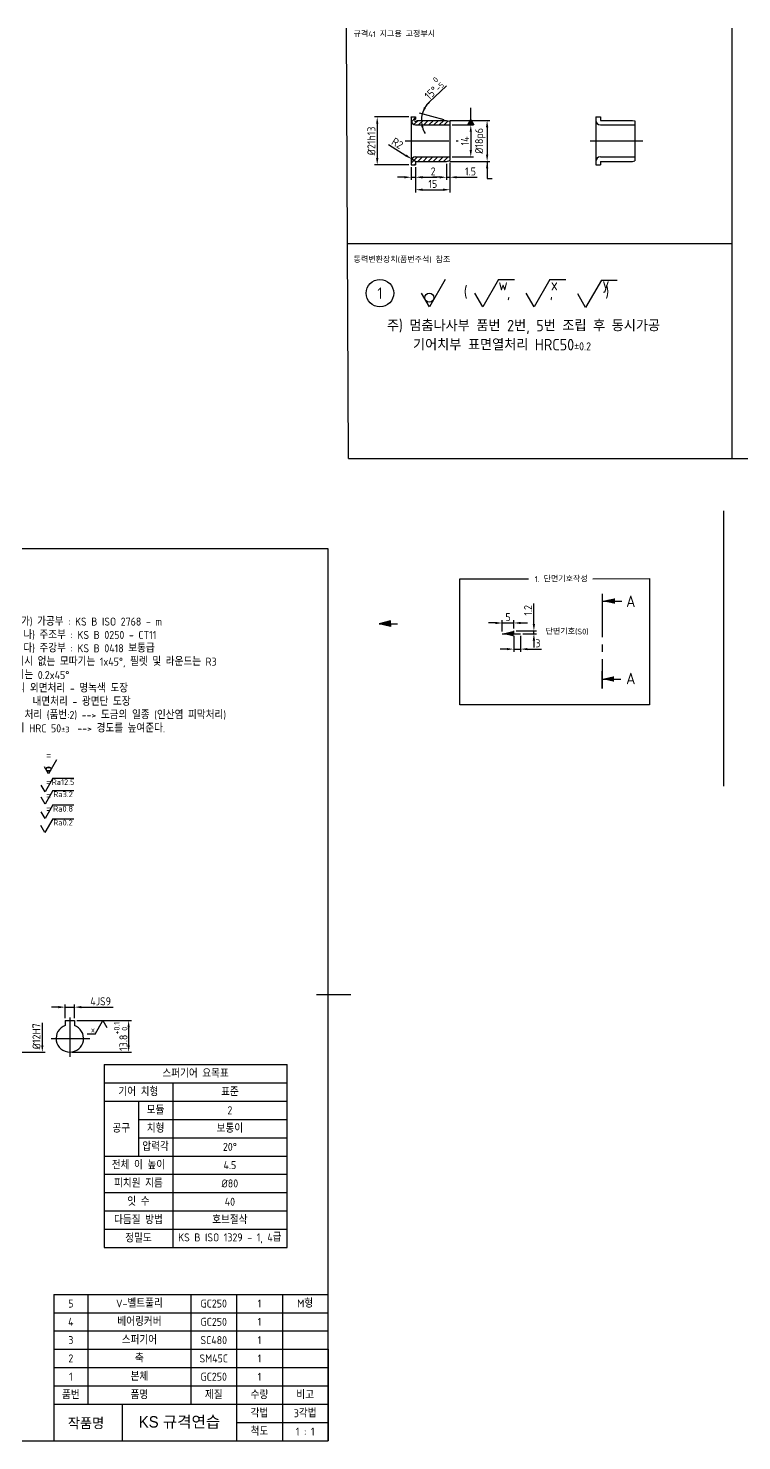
# Model space of a CAD drawing. Header units: millimetres. Extents: x 0 to 10991, y 0 to 768.
# Drawn here: x 453 to 765, y 10 to 628 of the extents above; entities that cross this region are included whole.
import ezdxf

# ---------------------------------------------------------------- set-up
doc = ezdxf.new("R2010")
doc.units = ezdxf.units.MM
doc.linetypes.add('CENTER2', pattern=[28.575, 19.05, -3.175, 3.175, -3.175])
for name, color, linetype in [('가는실선', 7, 'Continuous'), ('문자', 2, 'Continuous'), ('외형선', 3, 'Continuous'), ('윤곽선', 4, 'Continuous'), ('중심선', 7, 'CENTER2')]:
    doc.layers.add(name, color=color, linetype=linetype)
doc.styles.get("Standard").update_dxf_attribs({"font": 'isocp.shx', "bigfont": 'whgtxt.shx'})
doc.dimstyles.new('ISO-25', dxfattribs={"dimtxt": 3.5, "dimasz": 3, "dimexe": 1.2, "dimexo": 1, "dimgap": 0.8, "dimtad": 1, "dimdec": 3, "dimdsep": 46, "dimtxsty": 'Standard', "dimcen": 0, "dimclrd": 7, "dimclre": 7, "dimclrt": 2, "dimadec": 0, "dimazin": 2, "dimtfac": 1, "dimtdec": 3, "dimtmove": 0, "dimatfit": 3, "dimfxl": 0, "dimlwd": -1, "dimlwe": -1, "dimarcsym": 0})

# ---------------------------------------------------------------- blocks, each defined once
blk = doc.blocks.new('*D1')
at = {"layer": 'Defpoints', "color": 0}
for p in [(665.2, 367.61), (660.2, 362.93), (665.2, 364.13)]:
    blk.add_point(p, dxfattribs=at)
at = {"layer": '외형선', "color": 7}
for p, q in [((657.2, 367.61), (654.2, 367.61)), ((660.2, 363.93), (660.2, 368.81)), ((660.2, 367.61), (665.2, 367.61)), ((665.2, 365.13), (665.2, 368.81)), ((668.2, 367.61), (671.2, 367.61))]:
    blk.add_line(p, q, dxfattribs=at)
for points in [[(657.2, 368.11), (657.2, 367.11), (660.2, 367.61)], [(668.2, 368.11), (668.2, 367.11), (665.2, 367.61)]]:
    blk.add_solid(points, dxfattribs=at)
at = {"layer": '외형선', "color": 2, "insert": (662.7, 370.16), "char_height": 3.5, "attachment_point": 5}
blk.add_mtext('5', dxfattribs=at)
blk = doc.blocks.new('*D2')
at = {"layer": 'Defpoints', "color": 0}
for p in [(665.2, 364.13), (668.2, 362.93), (674.01, 364.13)]:
    blk.add_point(p, dxfattribs=at)
at = {"layer": '외형선', "color": 7}
for p, q in [((674.01, 367.13), (674.01, 376.14)), ((666.2, 364.13), (675.21, 364.13)), ((669.2, 362.93), (675.21, 362.93)), ((674.01, 362.93), (674.01, 364.13)), ((674.01, 359.93), (674.01, 356.93))]:
    blk.add_line(p, q, dxfattribs=at)
for points in [[(673.51, 367.13), (674.51, 367.13), (674.01, 364.13)], [(673.51, 359.93), (674.51, 359.93), (674.01, 362.93)]]:
    blk.add_solid(points, dxfattribs=at)
at = {"layer": '외형선', "color": 2, "insert": (671.46, 373.14), "char_height": 3.5, "attachment_point": 5, "rotation": 90}
blk.add_mtext('1.2', dxfattribs=at)
blk = doc.blocks.new('*D3')
at = {"layer": 'Defpoints', "color": 0}
for p in [(665.2, 362.93), (668.2, 362.93), (668.2, 356.18)]:
    blk.add_point(p, dxfattribs=at)
at = {"layer": '외형선', "color": 7}
for p, q in [((665.2, 361.93), (665.2, 354.98)), ((668.2, 361.93), (668.2, 354.98)), ((662.2, 356.18), (659.2, 356.18)), ((665.2, 356.18), (668.2, 356.18)), ((671.2, 356.18), (677.34, 356.18))]:
    blk.add_line(p, q, dxfattribs=at)
for points in [[(662.2, 356.68), (662.2, 355.68), (665.2, 356.18)], [(671.2, 356.68), (671.2, 355.68), (668.2, 356.18)]]:
    blk.add_solid(points, dxfattribs=at)
at = {"layer": '외형선', "color": 2, "insert": (675.77, 358.73), "char_height": 3.5, "attachment_point": 5}
blk.add_mtext('3', dxfattribs=at)
blk = doc.blocks.new('*D205')
at = {"layer": 'Defpoints', "color": 0}
for p in [(473.06, 199.62), (469.06, 193.77), (473.06, 193.77)]:
    blk.add_point(p, dxfattribs=at)
at = {"layer": '외형선', "color": 7}
for p, q in [((466.06, 199.62), (463.06, 199.62)), ((469.06, 194.77), (469.06, 200.82)), ((469.06, 199.62), (473.06, 199.62)), ((473.06, 194.77), (473.06, 200.82)), ((476.06, 199.62), (490.01, 199.62))]:
    blk.add_line(p, q, dxfattribs=at)
for points in [[(466.06, 200.12), (466.06, 199.12), (469.06, 199.62)], [(476.06, 200.12), (476.06, 199.12), (473.06, 199.62)]]:
    blk.add_solid(points, dxfattribs=at)
at = {"layer": '외형선', "color": 2, "insert": (484.54, 202.17), "char_height": 3.5, "attachment_point": 5}
blk.add_mtext('4JS9', dxfattribs=at)
blk = doc.blocks.new('*D206')
at = {"layer": 'Defpoints', "color": 0}
for p in [(473.06, 193.77), (471.06, 179.97), (496.78, 179.97)]:
    blk.add_point(p, dxfattribs=at)
at = {"layer": '외형선', "color": 7}
for p, q in [((474.06, 193.77), (497.98, 193.77)), ((496.78, 190.77), (496.78, 182.97)), ((472.06, 179.97), (497.98, 179.97))]:
    blk.add_line(p, q, dxfattribs=at)
for points in [[(496.28, 190.77), (497.28, 190.77), (496.78, 193.77)], [(496.28, 182.97), (497.28, 182.97), (496.78, 179.97)]]:
    blk.add_solid(points, dxfattribs=at)
at = {"layer": '외형선', "color": 2, "insert": (493.3, 186.87), "char_height": 3.5, "attachment_point": 5, "rotation": 90}
blk.add_mtext('13.8{\\H0.7x;\\S+0.1^  0;}', dxfattribs=at)
blk = doc.blocks.new('*D326')
at = {"layer": 'Defpoints', "color": 0}
for p in [(620.3, 588.91), (605.49, 567.91), (620.3, 567.91)]:
    blk.add_point(p, dxfattribs=at)
at = {"layer": '외형선', "color": 7}
for p, q in [((619.3, 588.91), (604.29, 588.91)), ((605.49, 585.91), (605.49, 570.91)), ((619.3, 567.91), (604.29, 567.91))]:
    blk.add_line(p, q, dxfattribs=at)
for points in [[(604.99, 585.91), (605.99, 585.91), (605.49, 588.91)], [(604.99, 570.91), (605.99, 570.91), (605.49, 567.91)]]:
    blk.add_solid(points, dxfattribs=at)
at = {"layer": '외형선', "color": 2, "insert": (602.94, 578.41), "char_height": 3.5, "attachment_point": 5, "rotation": 90}
blk.add_mtext('%%C21h13', dxfattribs=at)
blk = doc.blocks.new('*D327')
at = {"layer": 'Defpoints', "color": 0}
for p in [(637.3, 585.41), (637.3, 571.41), (646.41, 571.41)]:
    blk.add_point(p, dxfattribs=at)
at = {"layer": '외형선', "color": 7}
for p, q in [((638.3, 585.41), (647.61, 585.41)), ((646.41, 582.41), (646.41, 574.41)), ((638.3, 571.41), (647.61, 571.41))]:
    blk.add_line(p, q, dxfattribs=at)
for points in [[(645.91, 582.41), (646.91, 582.41), (646.41, 585.41)], [(645.91, 574.41), (646.91, 574.41), (646.41, 571.41)]]:
    blk.add_solid(points, dxfattribs=at)
at = {"layer": '외형선', "color": 2, "insert": (643.86, 578.41), "char_height": 3.5, "attachment_point": 5, "rotation": 90}
blk.add_mtext('14', dxfattribs=at)
blk = doc.blocks.new('*D328')
at = {"layer": 'Defpoints', "color": 0}
for p in [(636.3, 587.41), (636.3, 569.41), (653.56, 569.41)]:
    blk.add_point(p, dxfattribs=at)
at = {"layer": '외형선', "color": 7}
for p, q in [((637.3, 587.41), (654.76, 587.41)), ((653.56, 584.41), (653.56, 572.41)), ((637.3, 569.41), (654.76, 569.41))]:
    blk.add_line(p, q, dxfattribs=at)
for points in [[(653.06, 584.41), (654.06, 584.41), (653.56, 587.41)], [(653.06, 572.41), (654.06, 572.41), (653.56, 569.41)]]:
    blk.add_solid(points, dxfattribs=at)
at = {"layer": '외형선', "color": 2, "insert": (650.58, 578.41), "char_height": 3.5, "attachment_point": 5, "rotation": 90}
blk.add_mtext('%%C18p6', dxfattribs=at)
blk = doc.blocks.new('*D329')
at = {"layer": 'Defpoints', "color": 0}
for p in [(635.8, 569.41), (637.3, 569.81), (637.3, 562.53)]:
    blk.add_point(p, dxfattribs=at)
at = {"layer": '외형선', "color": 7}
for p, q in [((635.8, 568.41), (635.8, 561.33)), ((637.3, 568.81), (637.3, 561.33)), ((632.8, 562.53), (629.8, 562.53)), ((635.8, 562.53), (637.3, 562.53)), ((640.3, 562.53), (649.25, 562.53))]:
    blk.add_line(p, q, dxfattribs=at)
for points in [[(632.8, 563.03), (632.8, 562.03), (635.8, 562.53)], [(640.3, 563.03), (640.3, 562.03), (637.3, 562.53)]]:
    blk.add_solid(points, dxfattribs=at)
at = {"layer": '외형선', "color": 2, "insert": (646.28, 565.08), "char_height": 3.5, "attachment_point": 5}
blk.add_mtext('1.5', dxfattribs=at)
blk = doc.blocks.new('*D330')
at = {"layer": 'Defpoints', "color": 0}
for p in [(620.3, 567.91), (622.3, 567.91), (622.3, 562.53)]:
    blk.add_point(p, dxfattribs=at)
at = {"layer": '외형선', "color": 7}
for p, q in [((617.3, 562.53), (614.3, 562.53)), ((620.3, 566.91), (620.3, 561.33)), ((620.3, 562.53), (622.3, 562.53)), ((622.3, 566.91), (622.3, 561.33)), ((625.3, 562.53), (631.6, 562.53))]:
    blk.add_line(p, q, dxfattribs=at)
for points in [[(617.3, 563.03), (617.3, 562.03), (620.3, 562.53)], [(625.3, 563.03), (625.3, 562.03), (622.3, 562.53)]]:
    blk.add_solid(points, dxfattribs=at)
at = {"layer": '외형선', "color": 2, "insert": (629.95, 565.08), "char_height": 3.5, "attachment_point": 5}
blk.add_mtext('2', dxfattribs=at)
blk = doc.blocks.new('*D331')
at = {"layer": 'Defpoints', "color": 0}
for p in [(622.3, 562.53), (637.3, 562.53), (637.3, 557.07)]:
    blk.add_point(p, dxfattribs=at)
at = {"layer": '외형선', "color": 7}
for p, q in [((622.3, 561.53), (622.3, 555.87)), ((625.3, 557.07), (634.3, 557.07)), ((637.3, 561.53), (637.3, 555.87))]:
    blk.add_line(p, q, dxfattribs=at)
for points in [[(625.3, 557.57), (625.3, 556.57), (622.3, 557.07)], [(634.3, 557.57), (634.3, 556.57), (637.3, 557.07)]]:
    blk.add_solid(points, dxfattribs=at)
at = {"layer": '외형선', "color": 2, "insert": (629.8, 559.62), "char_height": 3.5, "attachment_point": 5}
blk.add_mtext('15', dxfattribs=at)
blk = doc.blocks.new('*D332')
at = {"layer": 'Defpoints', "color": 0}
for p in [(622.8, 587.41), (624.86, 588.37), (635.8, 587.41), (635.8, 587.41), (637.3, 587.01)]:
    blk.add_point(p, dxfattribs=at)
at = {"layer": '외형선', "color": 7}
for p, q in [((628.27, 595.41), (635.77, 602.47)), ((634.84, 587.67), (624.04, 590.56))]:
    blk.add_line(p, q, dxfattribs=at)
for start, end in [(133.29616, 165), (133.60094, 149.30047), (165, 180), (195.69953, 211.39906)]:
    blk.add_arc((635.8, 587.41), 10.98, start, end, dxfattribs=at)
for points in [[(626.82, 592.82), (625.9, 593.21), (625.19, 590.25)], [(624.73, 584.37), (625.73, 584.51), (624.82, 587.41)]]:
    blk.add_solid(points, dxfattribs=at)
at = {"layer": '외형선', "color": 2, "insert": (629.6, 601.51), "char_height": 3.5, "attachment_point": 5, "rotation": 43.29616}
blk.add_mtext('15°{\\H0.7x;\\S 0^ -5;}', dxfattribs=at)
blk = doc.blocks.new('*D333')
at = {"layer": 'Defpoints', "color": 0}
for p in [(620.61, 570.47), (622.3, 569.41)]:
    blk.add_point(p, dxfattribs=at)
at = {"layer": '외형선', "color": 7}
for p, q in [((610.41, 576.82), (618.06, 572.05)), ((622.3, 569.41), (620.61, 570.47))]:
    blk.add_line(p, q, dxfattribs=at)
blk.add_solid([(618.32, 572.48), (617.79, 571.63), (620.61, 570.47)], dxfattribs=at)
at = {"layer": '외형선', "color": 2, "insert": (614.31, 577.39), "char_height": 3.5, "attachment_point": 5, "rotation": 328.08693}
blk.add_mtext('R2', dxfattribs=at)

msp = doc.modelspace()

# ---------------------------------------------------------------- hatches: boundary and pattern name
at = {"layer": '가는실선'}
h = msp.add_hatch(dxfattribs=at)
h.set_pattern_fill('ANSI31', color=256, scale=0.5)
h.paths.add_polyline_path([(637.3034, 587.0096), (635.8034, 587.4115), (622.8034, 587.4115, -2.41421356), (622.3034, 587.9115), (622.3034, 588.9115), (620.3034, 588.9115), (620.3034, 587.4115, 0.41421356), (622.3034, 585.4115), (637.3034, 585.4115)])
h.paths.add_polyline_path([(637.3034, 571.4115), (622.3034, 571.4115, 0.41421356), (620.3034, 569.4115), (620.3034, 567.9115), (622.3034, 567.9115), (622.3034, 569.4115), (635.8034, 569.4115), (637.3034, 569.8134)])

# ---------------------------------------------------------------- linework, layer by layer
for p, q in [((461.7785, 301.7068), (460.0465, 304.7068)), ((465.2426, 307.7068), (461.7785, 301.7068)), ((460.2255, 293.729), (458.4934, 296.729)), ((463.6896, 299.729), (460.2255, 293.729)), ((463.6896, 299.729), (472.801, 299.729)), ((460.2255, 288.4005), (458.4934, 291.4005)), ((463.6896, 294.4005), (460.2255, 288.4005)), ((463.6896, 294.4005), (472.801, 294.4005)), ((460.2255, 282.0608), (458.4934, 285.0608)), ((463.6896, 288.0608), (460.2255, 282.0608)), ((463.6896, 288.0608), (472.801, 288.0608)), ((460.1864, 276.0194), (458.4543, 279.0194)), ((463.6505, 282.0194), (460.1864, 276.0194)), ((463.6505, 282.0194), (472.7619, 282.0194)), ((482.078, 187.7688), (485.5421, 193.7688)), ((485.5421, 193.7688), (487.2742, 190.7688)), ((482.078, 187.7688), (478.6139, 187.7688)), ((486.0582, 174.5206), (566.0582, 174.5206)), ((486.0582, 174.5206), (486.0582, 94.5206)), ((566.0582, 94.5206), (566.0582, 174.5206)), ((486.0582, 166.5206), (566.0582, 166.5206)), ((516.0582, 166.5206), (516.0582, 94.5206)), ((486.0582, 158.5206), (566.0582, 158.5206)), ((501.0582, 158.5206), (501.0582, 134.5206)), ((501.0582, 150.5206), (566.0582, 150.5206)), ((501.0582, 142.5206), (566.0582, 142.5206)), ((486.0582, 134.5206), (566.0582, 134.5206)), ((486.0582, 126.5206), (566.0582, 126.5206)), ((486.0582, 118.5206), (566.0582, 118.5206)), ((486.0582, 110.5206), (566.0582, 110.5206)), ((486.0582, 102.5206), (566.0582, 102.5206)), ((486.0582, 94.5206), (566.0582, 94.5206)), ((464, 74), (584, 74)), ((479, 74), (479, 26)), ((524, 74), (524, 26)), ((544, 74), (544, 10)), ((564, 74), (564, 10)), ((464, 66), (584, 66)), ((464, 58), (584, 58)), ((464, 50), (584, 50)), ((584, 50), (584, 10)), ((464, 42), (584, 42)), ((464, 34), (584, 34)), ((494, 26), (494, 10)), ((544, 18), (584, 18)), ((464, 10), (584, 10))]:
    msp.add_line(p, q, dxfattribs=at)
msp.add_circle((461.7785, 303.7068), 1, dxfattribs=at)
at = {"layer": '문자'}
for p, q in [((703.8563, 377.2061), (709.5103, 377.2061)), ((709.5103, 377.2061), (712.5103, 377.2061)), ((611.2982, 368.5068), (606.2982, 367.3068)), ((606.2982, 367.3068), (614.2982, 367.3068)), ((611.2982, 366.1068), (606.2982, 367.3068)), ((611.2982, 367.3068), (611.2982, 368.5068)), ((611.2982, 367.3068), (611.2982, 366.1068)), ((660.1995, 362.9318), (665.1995, 362.9318)), ((665.1995, 362.9318), (665.1995, 364.1318)), ((665.1995, 362.9318), (668.1995, 362.9318)), ((703.8563, 343.1104), (709.0826, 343.1104)), ((709.0826, 343.1104), (712.0826, 343.1104))]:
    msp.add_line(p, q, dxfattribs=at)
msp.add_circle((606.6962, 511.8364), 6, dxfattribs=at)
for points in [[(703.8563, 377.2061), (709.5103, 378.4061), (709.5103, 377.2061)], [(703.8563, 377.2061), (709.5103, 376.0061), (709.5103, 377.2061)], [(606.2982, 367.3068), (611.2982, 368.5068), (611.2982, 367.3068)], [(606.2982, 367.3068), (611.2982, 367.3068), (611.2982, 366.1068)], [(660.1995, 362.9318), (665.1995, 364.1318), (665.1995, 362.9318)], [(660.1995, 362.9318), (665.1995, 361.7318), (665.1995, 362.9318)], [(703.8563, 343.1104), (709.0826, 344.3104), (709.0826, 343.1104)], [(703.8563, 343.1104), (709.0826, 341.9104), (709.0826, 343.1104)]]:
    msp.add_solid(points, dxfattribs=at)
at = {"layer": '외형선'}
for p, q in [((592.9159, 439.5522), (592.0314, 627.6878)), ((760.5932, 627.6878), (760.5932, 439.5522)), ((620.3034, 588.9115), (620.3034, 567.9115)), ((620.3034, 588.9115), (622.3034, 588.9115)), ((622.3034, 588.9115), (622.3034, 587.9115)), ((622.8034, 587.4115), (635.8034, 587.4115)), ((635.8034, 587.4115), (637.3034, 587.0096)), ((637.3034, 587.0096), (637.3034, 569.8134)), ((701.1117, 588.9115), (703.1117, 588.9115)), ((701.1117, 588.9115), (701.1117, 567.9115)), ((703.1117, 588.9115), (703.1117, 587.4115)), ((703.1117, 587.4115), (717.1117, 587.4115)), ((717.1117, 587.4115), (718.1117, 587.1435)), ((718.1117, 587.1435), (718.1117, 569.6794)), ((622.3034, 585.4115), (637.3034, 585.4115)), ((703.1117, 585.4115), (718.1117, 585.4115)), ((698.5579, 578.4115), (721.6383, 578.4115)), ((622.3034, 571.4115), (637.3034, 571.4115)), ((622.3034, 569.4115), (622.3034, 567.9115)), ((622.3034, 569.4115), (635.8034, 569.4115)), ((635.8034, 569.4115), (637.3034, 569.8134)), ((703.1117, 571.4115), (718.1117, 571.4115)), ((703.1117, 569.4115), (717.1117, 569.4115)), ((703.1117, 569.4115), (703.1117, 567.9115)), ((717.1117, 569.4115), (718.1117, 569.6794)), ((620.3034, 567.9115), (622.3034, 567.9115)), ((701.1117, 567.9115), (703.1117, 567.9115)), ((592.4736, 533.62), (760.5932, 533.62)), ((635.2118, 517.8364), (628.2836, 505.8364)), ((658.5926, 517.8364), (651.6644, 505.8364)), ((658.5926, 517.8364), (665.5208, 517.8364)), ((681.0102, 517.8364), (674.082, 505.8364)), ((681.0102, 517.8364), (687.9384, 517.8364)), ((703.5494, 517.5911), (696.6212, 505.5911)), ((703.5494, 517.5911), (710.4776, 517.5911)), ((628.2836, 505.8364), (624.8195, 511.8364)), ((651.6644, 505.8364), (648.2003, 511.8364)), ((674.082, 505.8364), (670.6179, 511.8364)), ((696.6212, 505.5911), (693.1571, 511.5911)), ((592.9159, 439.5522), (1067.6011, 439.5522)), ((756.9629, 416.6669), (756.9629, 296.2007)), ((641.6289, 331.8784), (641.6289, 386.8876)), ((641.6289, 386.8876), (671.6855, 386.8876)), ((699.7158, 386.8876), (724.5942, 387.0001)), ((724.5942, 387.0001), (724.5942, 331.8784)), ((703.8563, 380.4051), (703.8563, 373.5496)), ((703.8563, 338.9201), (703.8563, 346.4979)), ((724.5942, 331.8784), (641.6289, 331.8784)), ((594, 205), (579, 205)), ((469.0622, 193.7688), (469.0622, 191.6256)), ((469.0622, 193.7688), (473.0622, 193.7688)), ((473.0622, 193.7688), (473.0622, 191.6256)), ((464, 74), (464, 10)), ((464, 26), (584, 26))]:
    msp.add_line(p, q, dxfattribs=at)
at = {"layer": '외형선', "color": 7}
for p, q in [((459.0243, 192.7313), (459.0243, 182.9688)), ((435.1147, 179.9688), (460.2243, 179.9688))]:
    msp.add_line(p, q, dxfattribs=at)
at = {"layer": '외형선'}
msp.add_circle((628.2836, 509.8364), 2, dxfattribs=at)
for centre, radius, start, end in [((622.3034, 587.4115), 2, 180, 270), ((622.3034, 587.4115), 0.5, 90, 0), ((703.1117, 587.4115), 2, 180, 270), ((622.3034, 569.4115), 2, 90, 180), ((703.1117, 569.4115), 2, 90, 180), ((471.0622, 185.9688), 6, 109.4712206, 70.5287794)]:
    msp.add_arc(centre, radius, start, end, dxfattribs=at)
at = {"layer": '외형선', "color": 7}
msp.add_solid([(458.5243, 182.9688), (459.5243, 182.9688), (459.0243, 179.9688)], dxfattribs=at)
at = {"layer": '윤곽선'}
msp.add_lwpolyline([(10, 10), (584, 10), (584, 400), (10, 400)], close=True, dxfattribs=at)
at = {"layer": '중심선'}
for p, q in [((617.7497, 578.4115), (640.83, 578.4115)), ((703.8563, 380.4051), (703.8563, 338.9201)), ((471.0622, 195.0923), (471.0622, 177.922)), ((462.8947, 185.9688), (479.8807, 185.9688))]:
    msp.add_line(p, q, dxfattribs=at)

# ---------------------------------------------------------------- texts
at = {"layer": '가는실선', "char_height": 2.5, "attachment_point": 5}
for s, width, insert in [('Ra12.5', 5.131377, (468.1038, 298.0252)), ('Ra3.2', 5.131377, (468.1038, 292.6967)), ('Ra0.8', 11.997979, (468.1038, 286.3569)), ('Ra0.2', 5.131377, (468.0646, 280.3155)), ('x', 5.131377, (481.1584, 189.7843))]:
    msp.add_mtext_dynamic_manual_height_columns(s, width=width, gutter_width=12.5, heights=[0], dxfattribs=dict(at, insert=insert))
at = {"layer": '문자'}
for s, width, insert, char_height, attachment_point in [('규격41 지그용 고정부시', 87.91333, (595.1172, 626.3652), 2.5, 1), ('동력변환장치(품번주석) 참조', 87.91333, (595.1172, 527.7258), 2.5, 1), ('{\\H2x;주) 멈춤나사부 품번 2번, 5번 조립 후 동시가공\\P    기어치부 표면열처리 HRC50\\H0.7x;%%P0.2}', 146.82195, (609.7106, 500.1633), 2.5, 1), ('{\\W0.999994; }1. 단면기호작성', 28.198484, (672.709, 388.0599), 2.5, 1), ('주서\\P{\\H0.7x;1. 일반공차 : 가) 가공부 : KS B ISO 2768 - m\\P             나) 주조부 : KS B 0250 - CT11\\P             다) 주강부 : KS B 0418 보통급\\P2. 도시되고 지시 없는 모따기는 1x45%%D, 필렛 및 라운드는 R3\\P3. 일반 모따기는 0.2x45%%D\\P4.      부위의 외면처리 - 명녹색 도장\\P               내면처리 - 광면단 도장 \\Fisocp|c129;\\P5. \\Fisocp,whgtxt|c129;파커라이징\\Fisocp|c129; \\Fisocp,whgtxt|c129;처리 (품번:2) --> 도금의 일종 (인산염 피막처리)\\Fisocp|c129;\\P6. \\Fisocp,whgtxt|c129;전체\\Fisocp|c129; \\Fisocp,whgtxt|c129;열처리\\Fisocp|c129; HRC 50\\H0.71429x;%%P3  \\H1.39999x;--> \\Fisocp,whgtxt|c129;경도를\\Fisocp|c129; \\Fisocp,whgtxt|c129;높여준다.\\Fisocp|c129;\\H0.71429x;\\P\\H1.4x;7. \\Fisocp,whgtxt|c129;표면거칠기\\Fisocp|c129;\\P                  =\\P                  =\\P                  =\\P                  =\\P                  =}', 138.298246, (424.7223, 378.2917), 5, 1), ('A', 8.442867, (714.3596, 379.5887), 5, 1), ('단면기호(S0)', 28.198484, (679.1251, 365.1155), 2.5, 1), ('A', 8.442867, (714.3596, 345.8407), 5, 1), ('스퍼기어 요목표', 47.79312, (526.0582, 170.5206), 3.5, 5), ('기어 치형', 30, (501.0582, 162.5206), 3.5, 5), ('표준', 30, (541.0582, 162.5206), 3.5, 5), ('모듈', 30, (508.5582, 154.5206), 3.5, 5), ('2', 30, (541.0582, 154.5206), 3.5, 5), ('공구', 30, (493.5582, 146.5206), 3.5, 5), ('치형', 30, (508.5582, 146.5206), 3.5, 5), ('보통이', 30, (541.0582, 146.5206), 3.5, 5), ('압력각', 30, (508.5582, 138.5206), 3.5, 5), ('20%%D', 30, (541.0582, 138.5206), 3.5, 5), ('전체 이 높이', 30, (501.0582, 130.5206), 3.5, 5), ('4.5', 30, (541.0582, 130.5206), 3.5, 5), ('피치원 지름', 30, (501.0582, 122.5206), 3.5, 5), ('%%C80', 30, (541.0582, 122.5206), 3.5, 5), ('잇 수', 30, (501.0582, 114.5206), 3.5, 5), ('40', 30, (541.0582, 114.5206), 3.5, 5), ('다듬질 방법', 30, (501.0582, 106.5206), 3.5, 5), ('호브절삭', 30, (541.0582, 106.5206), 3.5, 5), ('정밀도', 30, (501.0582, 98.5206), 3.5, 5), ('KS B ISO 1329 - 1, 4급', 50.450166, (541.0582, 98.5206), 3.5, 5), ('5', 15, (471.5, 70), 3.5, 5), ('V-벨트풀리', 33.039018, (501.5, 70), 3.5, 5), ('GC250', 15, (534, 70), 3.5, 5), ('1', 15, (554, 70), 3.5, 5), ('M형', 15, (574, 70), 3.5, 5), ('4', 15, (471.5, 62), 3.5, 5), ('베어링커버', 32.00279, (501.5, 62), 3.5, 5), ('GC250', 15, (534, 62), 3.5, 5), ('1', 15, (554, 62), 3.5, 5), ('3', 15, (471.5, 54), 3.5, 5), ('스퍼기어', 32.342846, (501.5, 54), 3.5, 5), ('SC480', 15, (534, 54), 3.5, 5), ('1', 15, (554, 54), 3.5, 5), ('2', 15, (471.5, 46), 3.5, 5), ('축', 15, (501.5, 46), 3.5, 5), ('SM45C', 15, (534, 46), 3.5, 5), ('1', 15, (554, 46), 3.5, 5), ('1', 15, (471.5, 38), 3.5, 5), ('본체', 15, (501.5, 38), 3.5, 5), ('GC250', 15, (534, 38), 3.5, 5), ('1', 15, (554, 38), 3.5, 5), ('품번', 15, (471.5, 30), 3.5, 5), ('품명', 15, (501.5, 30), 3.5, 5), ('제질', 15, (534, 30), 3.5, 5), ('수량', 15, (554, 30), 3.5, 5), ('비고', 15, (574, 30), 3.5, 5), ('작품명', 28.149665, (478.1436, 17.5433), 5, 5), ('{\\fGulim|b0|i0|c129|p50;KS 규격연습}', 43.996718, (519, 18), 5, 5), ('각법', 15, (554, 22), 3.5, 5), ('3각법', 15, (574, 22), 3.5, 5), ('척도', 15, (554, 14), 3.5, 5), ('1 : 1', 15, (574, 14), 3.5, 5)]:
    msp.add_mtext_dynamic_manual_height_columns(s, width=width, gutter_width=12.5, heights=[0], dxfattribs=dict(at, insert=insert, char_height=char_height, attachment_point=attachment_point))
at = {"layer": '외형선', "char_height": 5}
for s, width, insert, attachment_point in [('1', 10.262755, (606.6962, 511.8364), 5), ('(      ,      ,        )', 76.996243, (643.3478, 511.8364), 4), ('w', 10.262755, (660.5343, 515.5664), 5), ('x', 10.262755, (682.9518, 515.5664), 5), ('y', 10.262755, (705.491, 515.3212), 5)]:
    msp.add_mtext_dynamic_manual_height_columns(s, width=width, gutter_width=25, heights=[0], dxfattribs=dict(at, insert=insert, attachment_point=attachment_point))
at = {"layer": '외형선', "color": 2, "insert": (456.474, 186.8688), "char_height": 3.5, "attachment_point": 5, "rotation": 90}
msp.add_mtext('%%C12H7', dxfattribs=at)

# ---------------------------------------------------------------- dimensions: what is measured, and where the dimension line sits
at = {"layer": '외형선'}
dim = msp.add_angular_dim_2l(base=(624.8623, 588.3687), line1=((622.8034, 587.4115), (635.8034, 587.4115)), line2=((635.8034, 587.4115), (637.3034, 587.0096)), text='<>{\\H0.7x;\\S 0^ -5;}', dimstyle='ISO-25', dxfattribs=at)
dim.commit()
dim.dimension.update_dxf_attribs({"geometry": '*D332', "text_midpoint": (629.6045, 601.5052)})
for base, p1, p2, text, picture, middle in [((605.4937, 567.9115), (620.3034, 588.9115), (620.3034, 567.9115), '%%C<>h13', '*D326', (602.9434, 578.4115)), ((653.5628, 569.4115), (636.3034, 587.4115), (636.3034, 569.4115), '%%C<>p6', '*D328', (650.5753, 578.4115))]:
    dim = msp.add_linear_dim(base=base, p1=p1, p2=p2, angle=90, text=text, dimstyle='ISO-25', dxfattribs=at)
    dim.commit()
    dim.dimension.update_dxf_attribs({"geometry": picture, "text_midpoint": middle})
dim = msp.add_radius_dim(center=(622.3034, 569.4115), mpoint=(620.6057, 570.4687), dimstyle='ISO-25', dxfattribs=at)
dim.commit()
dim.dimension.update_dxf_attribs({"geometry": '*D333', "text_midpoint": (614.3099, 577.394)})
for base, p1, p2, picture, middle in [((646.4109, 571.4115), (637.3034, 585.4115), (637.3034, 571.4115), '*D327', (643.8609, 578.4115)), ((674.0129, 364.1318), (668.1995, 362.9318), (665.1995, 364.1318), '*D2', (671.4626, 373.1369))]:
    dim = msp.add_linear_dim(base=base, p1=p1, p2=p2, angle=90, dimstyle='ISO-25', dxfattribs=at)
    dim.commit()
    dim.dimension.update_dxf_attribs({"geometry": picture, "text_midpoint": middle})
for base, p1, p2, picture, middle in [((637.3034, 562.5345), (635.8034, 569.4115), (637.3034, 569.8134), '*D329', (646.2759, 565.0845)), ((622.3034, 562.5345), (620.3034, 567.9115), (622.3034, 567.9115), '*D330', (629.953, 565.0848)), ((637.3034, 557.069), (622.3034, 562.5345), (637.3034, 562.5345), '*D331', (629.8034, 559.619)), ((665.1995, 367.6118), (660.1995, 362.9318), (665.1995, 364.1318), '*D1', (662.6995, 370.1618)), ((668.1995, 356.1807), (665.1995, 362.9318), (668.1995, 362.9318), '*D3', (675.772, 358.7307))]:
    dim = msp.add_linear_dim(base=base, p1=p1, p2=p2, dimstyle='ISO-25', dxfattribs=at)
    dim.commit()
    dim.dimension.update_dxf_attribs({"geometry": picture, "text_midpoint": middle})
dim = msp.add_linear_dim(base=(473.0622, 199.6183), p1=(469.0622, 193.7688), p2=(473.0622, 193.7688), text='<>JS9', dimstyle='ISO-25', dxfattribs=at)
dim.commit()
dim.dimension.update_dxf_attribs({"geometry": '*D205', "text_midpoint": (484.5375, 202.1683)})
dim = msp.add_linear_dim(base=(496.7759, 179.9688), p1=(473.0622, 193.7688), p2=(471.0622, 179.9688), angle=90, text='<>{\\H0.7x;\\S+0.1^  0;}', dimstyle='ISO-25', dxfattribs=at)
dim.commit()
dim.dimension.update_dxf_attribs({"geometry": '*D206', "text_midpoint": (496.7759, 186.8688), "dimtype": 160})

# ---------------------------------------------------------------- leaders
for points, override in [([(646.4109, 585.4115), (646.4109, 592.9483)], {"dimgap": 0.8, "dimtad": 1, "dimldrblk": 'DatumFilled'}), ([(653.5628, 569.4115), (653.5628, 561.9608), (655.6908, 561.9262)], {"dimgap": 0.8, "dimtad": 1})]:
    msp.add_leader(points, dimstyle='ISO-25', override=override, dxfattribs=at)

doc.saveas('drawing.dxf')
